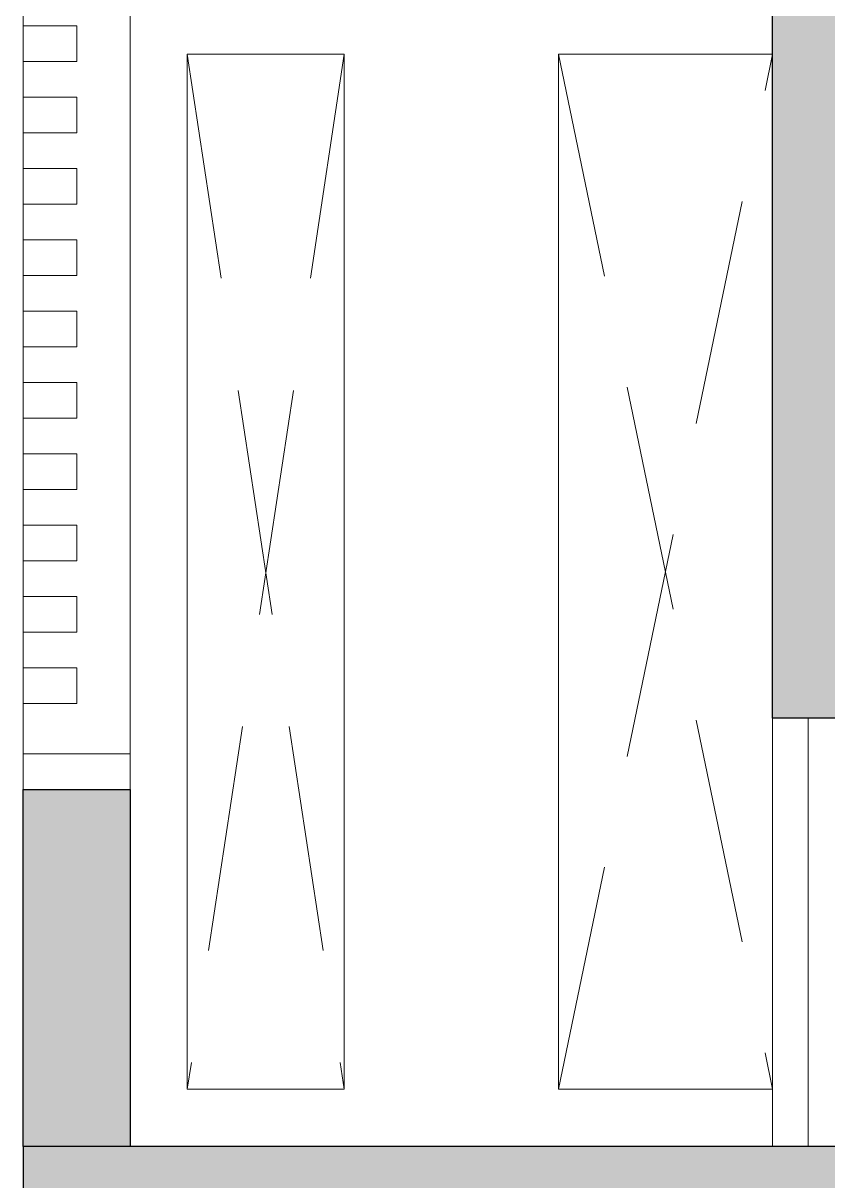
# Model space of a CAD drawing. Header units: millimetres. Extents: x 307301 to 459443, y -2888111 to -2805601.
# Drawn here: x 308874 to 310002, y -2816431 to -2814809 of the extents above; entities that cross this region are included whole.
import ezdxf

# ---------------------------------------------------------------- set-up
doc = ezdxf.new("R2010")
doc.units = ezdxf.units.MM
doc.header["$LTSCALE"] = 10
doc.header["$MEASUREMENT"] = 0
doc.linetypes.add('DASHED', pattern=[19.05, 12.7, -6.35])
doc.linetypes.add('HIDDEN', pattern=[9.525, 6.35, -3.175])
for name, color, linetype, lineweight in [('DOTTED', 7, 'DASHED', 5), ('ELEV', 143, 'Continuous', 9), ('HATCH WALL', 8, 'Continuous', 0), ('sanitary', 251, 'Continuous', 9), ('WIN', 5, 'Continuous', 9)]:
    doc.layers.add(name, color=color, linetype=linetype, lineweight=lineweight)
doc.layers.add('WALL - PDA', color=1, linetype='Continuous')

msp = doc.modelspace()

# ---------------------------------------------------------------- hatches: boundary and pattern name
at = {"layer": 'HATCH WALL'}
for points in [[(309924.1, -2814702.9), (310434.1, -2814702.9), (310434.1, -2814852.9), (310074.1, -2814852.9), (310074.1, -2815782.9), (309924.1, -2815782.9)], [(309024.1, -2816382.9), (308874.1, -2816382.9), (308874.1, -2815882.9), (309024.1, -2815882.9)], [(311052.5, -2816382.9), (308874.1, -2816382.9), (308874.1, -2816532.9), (311052.5, -2816532.9)]]:
    msp.add_hatch(color=7, dxfattribs=at).paths.add_polyline_path(points)

# ---------------------------------------------------------------- linework, layer by layer
at = {"layer": 'DOTTED', "color": 0, "ltscale": 50}
for p, q in [((308874.1, -2813992.9), (308874.1, -2815882.9)), ((309024.1, -2813992.9), (309024.1, -2815882.9))]:
    msp.add_line(p, q, dxfattribs=at)
at = {"layer": 'DOTTED', "color": 8, "linetype": 'HIDDEN', "ltscale": 5}
for p, q in [((309324.1, -2814852.9), (309104.1, -2816302.9)), ((309104.1, -2814852.9), (309324.1, -2816302.9)), ((309624.1, -2814852.9), (309924.1, -2816302.9)), ((309624.1, -2816302.9), (309924.1, -2814852.9))]:
    msp.add_line(p, q, dxfattribs=at)
at = {"layer": 'ELEV', "ltscale": 50}
for p, q in [((309104.1, -2814852.9), (309104.1, -2816302.9)), ((309324.1, -2814852.9), (309104.1, -2814852.9)), ((309324.1, -2814852.9), (309324.1, -2816302.9)), ((309624.1, -2814852.9), (309624.1, -2816302.9)), ((309924.1, -2814852.9), (309624.1, -2814852.9)), ((309104.1, -2816302.9), (309324.1, -2816302.9)), ((309624.1, -2816302.9), (309924.1, -2816302.9))]:
    msp.add_line(p, q, dxfattribs=at)
at = {"layer": 'sanitary', "ltscale": 50, "elevation": 0}
for points in [[(308949.1, -2814862.9), (308874.1, -2814862.9), (308874.1, -2814812.9), (308949.1, -2814812.9)], [(308949.1, -2814962.9), (308874.1, -2814962.9), (308874.1, -2814912.9), (308949.1, -2814912.9)], [(308949.1, -2815062.9), (308874.1, -2815062.9), (308874.1, -2815012.9), (308949.1, -2815012.9)], [(308949.1, -2815162.8), (308874.1, -2815162.8), (308874.1, -2815112.8), (308949.1, -2815112.8)], [(308949.1, -2815262.8), (308874.1, -2815262.8), (308874.1, -2815212.8), (308949.1, -2815212.8)], [(308949.1, -2815362.8), (308874.1, -2815362.8), (308874.1, -2815312.8), (308949.1, -2815312.8)], [(308949.1, -2815462.7), (308874.1, -2815462.7), (308874.1, -2815412.7), (308949.1, -2815412.7)], [(308949.1, -2815562.7), (308874.1, -2815562.7), (308874.1, -2815512.7), (308949.1, -2815512.7)], [(308949.1, -2815662.7), (308874.1, -2815662.7), (308874.1, -2815612.7), (308949.1, -2815612.7)], [(308949.1, -2815762.6), (308874.1, -2815762.6), (308874.1, -2815712.6), (308949.1, -2815712.6)], [(309024.1, -2815882.9), (308874.1, -2815882.9), (308874.1, -2815832.9), (309024.1, -2815832.9)]]:
    msp.add_lwpolyline(points, close=True, dxfattribs=at)
at = {"layer": 'WALL - PDA', "elevation": 0}
for points in [[(309924.1, -2814702.9), (310434.1, -2814702.9), (310434.1, -2814852.9), (310074.1, -2814852.9), (310074.1, -2815782.9), (309924.1, -2815782.9)], [(309024.1, -2816382.9), (308874.1, -2816382.9), (308874.1, -2815882.9), (309024.1, -2815882.9)], [(311052.5, -2816382.9), (308874.1, -2816382.9), (308874.1, -2816532.9), (311052.5, -2816532.9)]]:
    msp.add_lwpolyline(points, close=True, dxfattribs=at)
at = {"layer": 'WIN', "ltscale": 50}
for p, q in [((309924.1, -2815782.9), (309924.1, -2816382.9)), ((309974.1, -2815782.9), (309974.1, -2816382.9))]:
    msp.add_line(p, q, dxfattribs=at)

doc.saveas('drawing.dxf')
